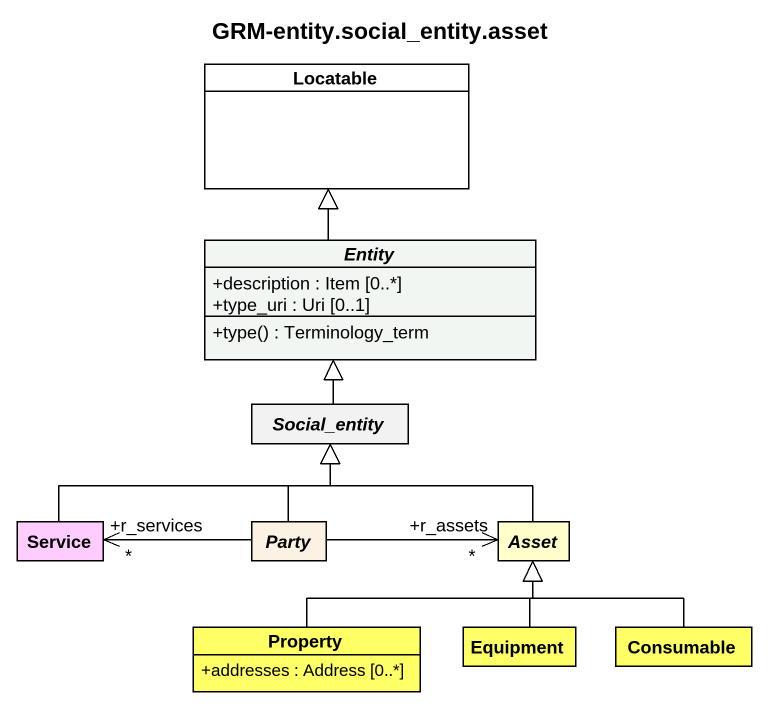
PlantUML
@startuml
title GRM-entity.social_entity.asset
hide circle
hide empty members
skinparam classAttributeIconSize 0
class Locatable #FFFFFF
abstract class "Entity" as Entity_ #F2F6F3 {
  +description : Item [0..*]
  +type_uri : Uri [0..1]
  +type() : Terminology_term
}
abstract class Social_entity #F2F2F2
class Service #FFCCFF
abstract class Party
abstract class Asset #FFFFCC
class Property #FFFF66 {
  +addresses : Address [0..*]
}
class Equipment #FFFF66
class Consumable #FFFF66
Entity_ -up-|> Locatable
Social_entity -up-|> Entity_
Service -right-|> Social_entity
Party -up-|> Social_entity
Party -left-> "+r_services\n*" Service
Party -right-> "+r_assets\n*" Asset
Asset -left-|> Social_entity
Property -right-|> Asset
Equipment -up-|> Asset
Consumable -up-|> Asset
@enduml
